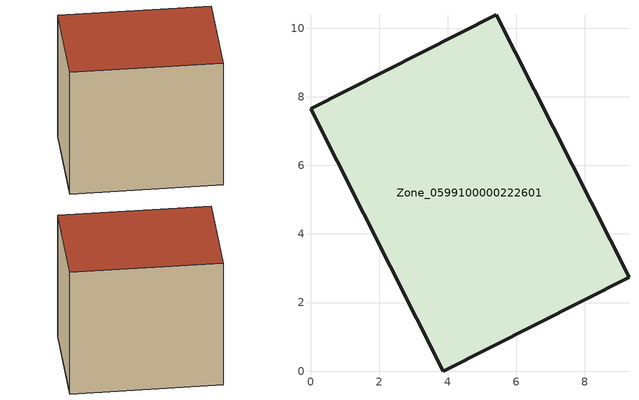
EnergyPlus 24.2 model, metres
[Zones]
Zone_0599100000222601
 floor ground (C_G): 0,7.65 5.42,10.39 9.29,2.74 3.87,0 z2.76
 wall outside (C_F): 9.29,2.74 5.42,10.39 0,7.65 3.87,0 9.29,2.74 z2.76:10.71
 roof outside (C_R): 5.42,10.39 0,7.65 3.87,0 9.29,2.74 z10.71
[BUILDING]
Pand.0599100000222601: North Axis=0; Terrain=City; Loads Convergence Tolerance Value=0.04; Temperature Convergence Tolerance Value=0.4; Solar Distribution=FullExterior; Maximum Number of Warmup Days=25; Minimum Number of Warmup Days=1
[Site:Location]
Rotterdam.The.Hague.AP_ZH_NLD Design_Conditions: Latitude=51.96; Longitude=4.45; Time Zone=1; Elevation=-4.5
[SITE:GROUNDTEMPERATURE:BUILDINGSURFACE]
18, 18, 18, 18, 18, 18, 18, 18, 18, 18, 18, 18
[MATERIAL] Thermal Absorptance=0.9; Solar Absorptance=0.7; Visible Absorptance=0.7
Name | Roughness | Thickness | Conductivity | Density | Specific Heat
G.TC.1946-1964 | MediumSmooth | 0.15 | 1 | 540 | 1210
F.TC.1946-1964 | Rough | 0.3 | 0.857143 | 1920 | 840
R.TC.1946-1964 | MediumRough | 0.2 | 0.235294 | 1500 | 1000
[CONSTRUCTION]
C_G: G.TC.1946-1964
C_F: F.TC.1946-1964
C_R: R.TC.1946-1964
[ZONE]
Zone_0599100000222601: Type=1; Multiplier=1; Ceiling Height=Autocalculate; Volume=Autocalculate; Floor Area=autocalculate; Part of Total Floor Area=Yes
[ZONEINFILTRATION:DESIGNFLOWRATE]
Infil_Zone_0599100000222601: Zone or ZoneList or Space or SpaceList=Zone_0599100000222601; Schedule=AlwaysOn; Design Flow Rate Calculation Method=Flow/Area; Flow Rate per Floor Area=0.003; Constant Term Coefficient=1; Temperature Term Coefficient=0; Velocity Term Coefficient=0; Velocity Squared Term Coefficient=0
[HVACTEMPLATE:ZONE:IDEALLOADSAIRSYSTEM]
Zone_0599100000222601: Maximum Heating Supply Air Temperature=50; Minimum Cooling Supply Air Temperature=13; Maximum Heating Supply Air Humidity Ratio=0.0156; Minimum Cooling Supply Air Humidity Ratio=0.0077; Heating Limit=NoLimit; Cooling Limit=NoLimit; Dehumidification Control Type=ConstantSensibleHeatRatio; Cooling Sensible Heat Ratio=0.7; Dehumidification Setpoint=60; Humidification Control Type=None; Humidification Setpoint=30; Outdoor Air Method=None; Outdoor Air Flow Rate per Person=0.00944; Outdoor Air Flow Rate per Zone Floor Area=0; Outdoor Air Flow Rate per Zone=0; Demand Controlled Ventilation Type=None; Outdoor Air Economizer Type=NoEconomizer; Heat Recovery Type=None; Sensible Heat Recovery Effectiveness=0.7; Latent Heat Recovery Effectiveness=0.65
[ZONECONTROL:THERMOSTAT]
ThermostatControl_Zone_0599100000222601: Zone or ZoneList=Zone_0599100000222601; Control Type Schedule=DualSetpointControlType; Control 1=Thermostat_Zone_0599100000222601; Temperature Difference Between Cutout And Setpoint=0
[THERMOSTATSETPOINT:DUALSETPOINT]
Thermostat_Zone_0599100000222601: Heating Setpoint Temperature Schedule=HeatingSetpoint_Zone_0599100000222601; Cooling Setpoint Temperature Schedule=CoolingSetpoint_Zone_0599100000222601
[SCHEDULE:COMPACT]
HeatingSetpoint_Zone_0599100000222601: Through: 12/31, For: AllDays, Until: 24:00, 21
CoolingSetpoint_Zone_0599100000222601: Through: 12/31, For: AllDays, Until: 24:00, 24
DualSetpointControlType: Through: 12/31, For: AllDays, Until: 24:00, 4
AlwaysOn: Through: 12/31, For: AllDays, Until: 24:00, 1
